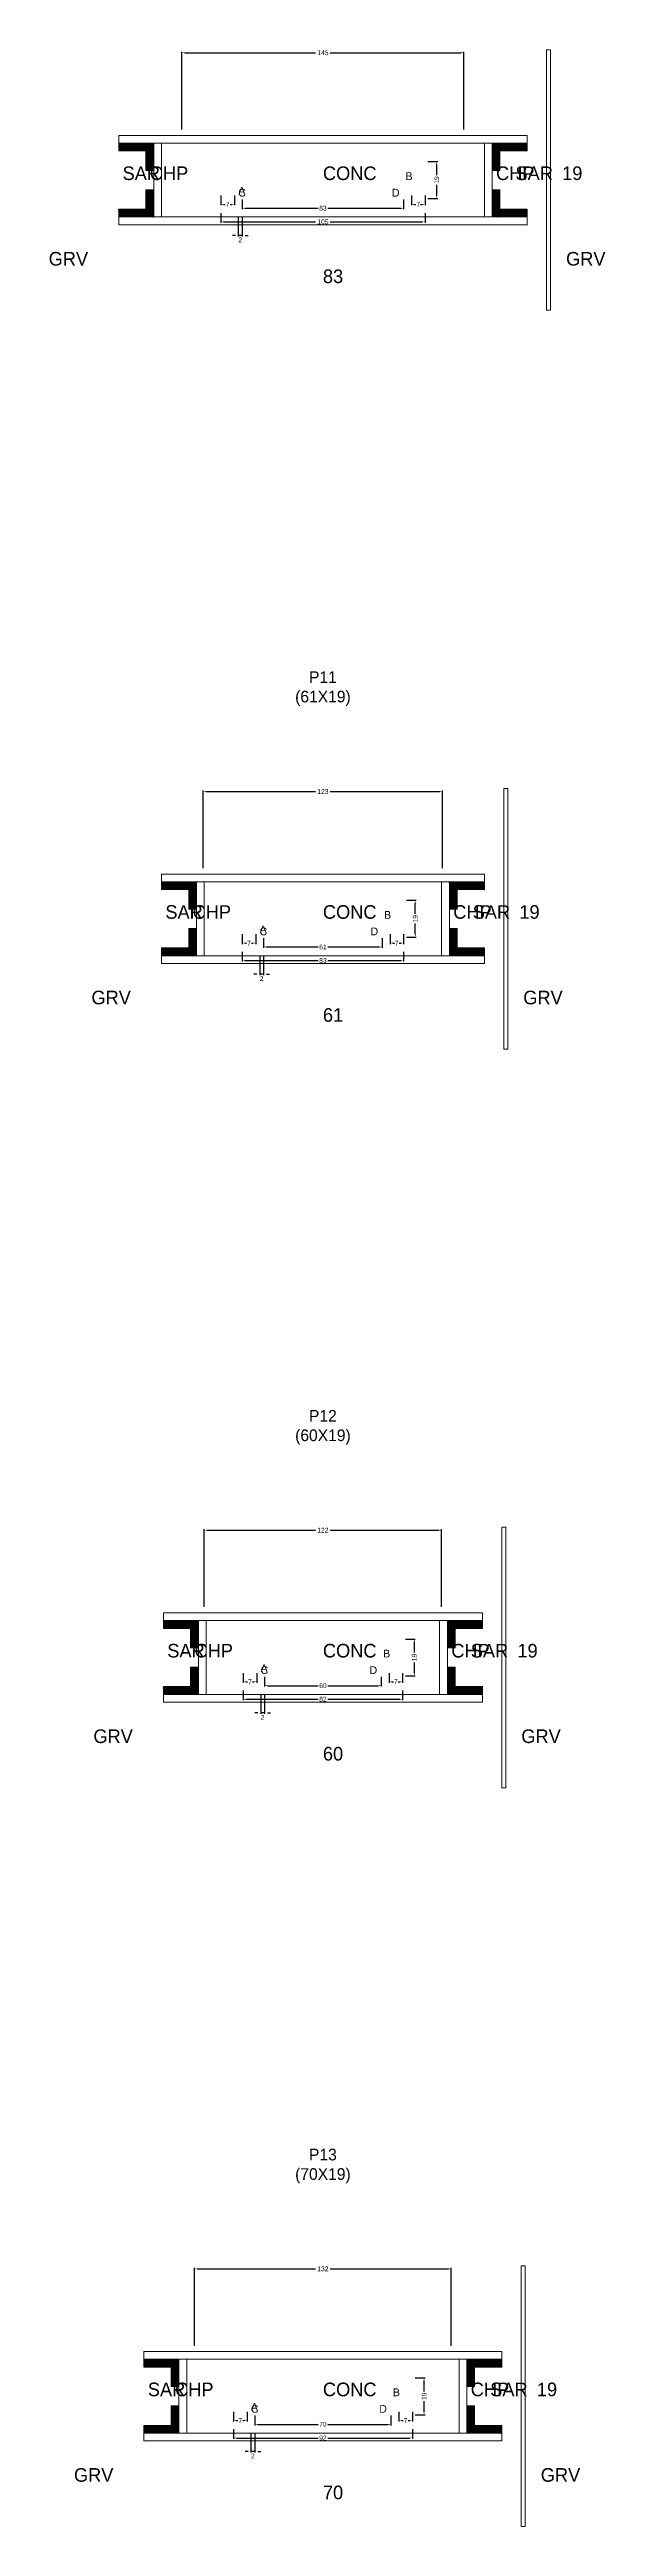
# Model space of a CAD drawing. Header units: centimetres. Extents: x -10500 to 4102, y -9886 to 295.
# Drawn here: x -141 to 145, y -4487 to -3213 of the extents above; entities that cross this region are included whole.
import ezdxf

# ---------------------------------------------------------------- set-up
doc = ezdxf.new("R2010")
doc.units = ezdxf.units.CM
for name, color, linetype in [('COTA', 241, 'Continuous'), ('Hachura', 251, 'Continuous'), ('NOMENCLATURA', 7, 'Continuous'), ('SARRAFO', 251, 'Continuous'), ('Texto Seção', 7, 'Continuous')]:
    doc.layers.add(name, color=color, linetype=linetype)
doc.dimstyles.new('cotax2', dxfattribs={"dimtxt": 2.5, "dimasz": 1.5, "dimexe": 0.5, "dimexo": 0.5, "dimgap": 0.5, "dimtad": 1, "dimcen": 2.5, "dimazin": 3, "dimtfac": 1, "dimtmove": 0, "dimatfit": 3})

# ---------------------------------------------------------------- blocks, each defined once
blk = doc.blocks.new('_CLOSEDFILLED')
at = {"color": 0, "linetype": 'BYBLOCK'}
blk.add_solid([(-1, 0.16), (0, 0), (-1, -0.16)], dxfattribs=at)
blk = doc.blocks.new('*D248')
for p, q in [((-52.5, -3297), (-52.5, -3302)), ((52.5, -3297), (52.5, -3302)), ((-51, -3301.5), (-3.75, -3301.5)), ((3.75, -3301.5), (51, -3301.5))]:
    blk.add_line(p, q)
at = {"layer": 'Defpoints'}
for p in [(-52.5, -3296.5), (52.5, -3296.5), (-52.5, -3301.5)]:
    blk.add_point(p, dxfattribs=at)
at = {"layer": 'COTA', "xscale": 1.5, "yscale": 1.5, "rotation": 180}
blk.add_blockref('_CLOSEDFILLED', (-52.5, -3301.5), dxfattribs=at)
at = {"layer": 'COTA', "xscale": 1.5, "yscale": 1.5}
blk.add_blockref('_CLOSEDFILLED', (52.5, -3301.5), dxfattribs=at)
at = {"layer": 'COTA', "insert": (0, -3301.5), "char_height": 2.5, "attachment_point": 5}
blk.add_mtext('105', dxfattribs=at)
blk = doc.blocks.new('*D249')
for p, q in [((-41.5, -3290), (-41.5, -3295)), ((-40, -3294.5), (-2.5, -3294.5)), ((2.5, -3294.5), (40, -3294.5)), ((41.5, -3290), (41.5, -3295))]:
    blk.add_line(p, q)
at = {"layer": 'Defpoints'}
for p in [(-41.5, -3289.5), (-41.5, -3294.5), (41.5, -3289.5)]:
    blk.add_point(p, dxfattribs=at)
at = {"layer": 'COTA', "xscale": 1.5, "yscale": 1.5, "rotation": 180}
blk.add_blockref('_CLOSEDFILLED', (-41.5, -3294.5), dxfattribs=at)
at = {"layer": 'COTA', "xscale": 1.5, "yscale": 1.5}
blk.add_blockref('_CLOSEDFILLED', (41.5, -3294.5), dxfattribs=at)
at = {"layer": 'COTA', "insert": (0, -3294.5), "char_height": 2.5, "attachment_point": 5}
blk.add_mtext('83', dxfattribs=at)
blk = doc.blocks.new('*D250')
for p, q in [((54, -3270.5), (59, -3270.5)), ((58.5, -3277.5), (58.5, -3272)), ((58.5, -3288), (58.5, -3282.5)), ((54, -3289.5), (59, -3289.5))]:
    blk.add_line(p, q)
at = {"layer": 'Defpoints'}
for p in [(53.5, -3270.5), (53.5, -3289.5), (58.5, -3289.5)]:
    blk.add_point(p, dxfattribs=at)
at = {"layer": 'COTA', "xscale": 1.5, "yscale": 1.5}
for p, rotation in [((58.5, -3270.5), 90), ((58.5, -3289.5), 270)]:
    blk.add_blockref('_CLOSEDFILLED', p, dxfattribs=dict(at, rotation=rotation))
at = {"layer": 'COTA', "insert": (58.5, -3280), "char_height": 2.5, "attachment_point": 5, "rotation": 90}
blk.add_mtext('19', dxfattribs=at)
blk = doc.blocks.new('*D251')
for p, q in [((-52.5, -3288), (-52.5, -3293)), ((-51, -3292.5), (-50.25, -3292.5)), ((-47.75, -3292.5), (-47, -3292.5)), ((-45.5, -3288), (-45.5, -3293))]:
    blk.add_line(p, q)
at = {"layer": 'Defpoints'}
for p in [(-52.5, -3287.5), (-52.5, -3292.5), (-45.5, -3287.5)]:
    blk.add_point(p, dxfattribs=at)
at = {"layer": 'COTA', "xscale": 1.5, "yscale": 1.5, "rotation": 180}
blk.add_blockref('_CLOSEDFILLED', (-52.5, -3292.5), dxfattribs=at)
at = {"layer": 'COTA', "xscale": 1.5, "yscale": 1.5}
blk.add_blockref('_CLOSEDFILLED', (-45.5, -3292.5), dxfattribs=at)
at = {"layer": 'COTA', "insert": (-49, -3292.5), "char_height": 2.5, "attachment_point": 5}
blk.add_mtext('7', dxfattribs=at)
blk = doc.blocks.new('*D252')
for p, q in [((45.5, -3288), (45.5, -3293)), ((47, -3292.5), (47.75, -3292.5)), ((50.25, -3292.5), (51, -3292.5)), ((52.5, -3288), (52.5, -3293))]:
    blk.add_line(p, q)
at = {"layer": 'Defpoints'}
for p in [(45.5, -3287.5), (45.5, -3292.5), (52.5, -3287.5)]:
    blk.add_point(p, dxfattribs=at)
at = {"layer": 'COTA', "xscale": 1.5, "yscale": 1.5, "rotation": 180}
blk.add_blockref('_CLOSEDFILLED', (45.5, -3292.5), dxfattribs=at)
at = {"layer": 'COTA', "xscale": 1.5, "yscale": 1.5}
blk.add_blockref('_CLOSEDFILLED', (52.5, -3292.5), dxfattribs=at)
at = {"layer": 'COTA', "insert": (49, -3292.5), "char_height": 2.5, "attachment_point": 5}
blk.add_mtext('7', dxfattribs=at)
blk = doc.blocks.new('*D253')
for p, q in [((-72.5, -3254), (-72.5, -3214)), ((-71, -3214.5), (-3.75, -3214.5)), ((3.75, -3214.5), (71, -3214.5)), ((72.5, -3254), (72.5, -3214))]:
    blk.add_line(p, q)
at = {"layer": 'Defpoints'}
for p in [(-72.5, -3214.5), (-72.5, -3254.5), (72.5, -3254.5)]:
    blk.add_point(p, dxfattribs=at)
at = {"layer": 'COTA', "xscale": 1.5, "yscale": 1.5, "rotation": 180}
blk.add_blockref('_CLOSEDFILLED', (-72.5, -3214.5), dxfattribs=at)
at = {"layer": 'COTA', "xscale": 1.5, "yscale": 1.5}
blk.add_blockref('_CLOSEDFILLED', (72.5, -3214.5), dxfattribs=at)
at = {"layer": 'COTA', "insert": (0, -3214.5), "char_height": 2.5, "attachment_point": 5}
blk.add_mtext('145', dxfattribs=at)
blk = doc.blocks.new('*D274')
for p, q in [((-41.5, -3677), (-41.5, -3682)), ((-40, -3681.5), (-2.5, -3681.5)), ((2.5, -3681.5), (40, -3681.5)), ((41.5, -3677), (41.5, -3682))]:
    blk.add_line(p, q)
at = {"layer": 'Defpoints'}
for p in [(-41.5, -3676.5), (-41.5, -3681.5), (41.5, -3676.5)]:
    blk.add_point(p, dxfattribs=at)
at = {"layer": 'COTA', "xscale": 1.5, "yscale": 1.5, "rotation": 180}
blk.add_blockref('_CLOSEDFILLED', (-41.5, -3681.5), dxfattribs=at)
at = {"layer": 'COTA', "xscale": 1.5, "yscale": 1.5}
blk.add_blockref('_CLOSEDFILLED', (41.5, -3681.5), dxfattribs=at)
at = {"layer": 'COTA', "insert": (0, -3681.5), "char_height": 2.5, "attachment_point": 5}
blk.add_mtext('83', dxfattribs=at)
blk = doc.blocks.new('*D275')
for p, q in [((-30.5, -3670), (-30.5, -3675)), ((-29, -3674.5), (-2.5, -3674.5)), ((2.5, -3674.5), (29, -3674.5)), ((30.5, -3670), (30.5, -3675))]:
    blk.add_line(p, q)
at = {"layer": 'Defpoints'}
for p in [(-30.5, -3669.5), (30.5, -3669.5), (-30.5, -3674.5)]:
    blk.add_point(p, dxfattribs=at)
at = {"layer": 'COTA', "xscale": 1.5, "yscale": 1.5, "rotation": 180}
blk.add_blockref('_CLOSEDFILLED', (-30.5, -3674.5), dxfattribs=at)
at = {"layer": 'COTA', "xscale": 1.5, "yscale": 1.5}
blk.add_blockref('_CLOSEDFILLED', (30.5, -3674.5), dxfattribs=at)
at = {"layer": 'COTA', "insert": (0, -3674.5), "char_height": 2.5, "attachment_point": 5}
blk.add_mtext('61', dxfattribs=at)
blk = doc.blocks.new('*D276')
for p, q in [((43, -3650.5), (48, -3650.5)), ((47.5, -3657.5), (47.5, -3652)), ((43, -3669.5), (48, -3669.5)), ((47.5, -3668), (47.5, -3662.5))]:
    blk.add_line(p, q)
at = {"layer": 'Defpoints'}
for p in [(42.5, -3650.5), (42.5, -3669.5), (47.5, -3669.5)]:
    blk.add_point(p, dxfattribs=at)
at = {"layer": 'COTA', "xscale": 1.5, "yscale": 1.5}
for p, rotation in [((47.5, -3650.5), 90), ((47.5, -3669.5), 270)]:
    blk.add_blockref('_CLOSEDFILLED', p, dxfattribs=dict(at, rotation=rotation))
at = {"layer": 'COTA', "insert": (47.5, -3660), "char_height": 2.5, "attachment_point": 5, "rotation": 90}
blk.add_mtext('19', dxfattribs=at)
blk = doc.blocks.new('*D277')
for p, q in [((-41.5, -3668), (-41.5, -3673)), ((-34.5, -3668), (-34.5, -3673)), ((-40, -3672.5), (-39.25, -3672.5)), ((-36.75, -3672.5), (-36, -3672.5))]:
    blk.add_line(p, q)
at = {"layer": 'Defpoints'}
for p in [(-41.5, -3667.5), (-34.5, -3667.5), (-41.5, -3672.5)]:
    blk.add_point(p, dxfattribs=at)
at = {"layer": 'COTA', "xscale": 1.5, "yscale": 1.5, "rotation": 180}
blk.add_blockref('_CLOSEDFILLED', (-41.5, -3672.5), dxfattribs=at)
at = {"layer": 'COTA', "xscale": 1.5, "yscale": 1.5}
blk.add_blockref('_CLOSEDFILLED', (-34.5, -3672.5), dxfattribs=at)
at = {"layer": 'COTA', "insert": (-38, -3672.5), "char_height": 2.5, "attachment_point": 5}
blk.add_mtext('7', dxfattribs=at)
blk = doc.blocks.new('*D278')
for p, q in [((34.5, -3668), (34.5, -3673)), ((41.5, -3668), (41.5, -3673)), ((36, -3672.5), (36.75, -3672.5)), ((39.25, -3672.5), (40, -3672.5))]:
    blk.add_line(p, q)
at = {"layer": 'Defpoints'}
for p in [(34.5, -3667.5), (41.5, -3667.5), (34.5, -3672.5)]:
    blk.add_point(p, dxfattribs=at)
at = {"layer": 'COTA', "xscale": 1.5, "yscale": 1.5, "rotation": 180}
blk.add_blockref('_CLOSEDFILLED', (34.5, -3672.5), dxfattribs=at)
at = {"layer": 'COTA', "xscale": 1.5, "yscale": 1.5}
blk.add_blockref('_CLOSEDFILLED', (41.5, -3672.5), dxfattribs=at)
at = {"layer": 'COTA', "insert": (38, -3672.5), "char_height": 2.5, "attachment_point": 5}
blk.add_mtext('7', dxfattribs=at)
blk = doc.blocks.new('*D279')
for p, q in [((-61.5, -3634), (-61.5, -3594)), ((-60, -3594.5), (-3.75, -3594.5)), ((3.75, -3594.5), (60, -3594.5)), ((61.5, -3634), (61.5, -3594))]:
    blk.add_line(p, q)
at = {"layer": 'Defpoints'}
for p in [(-61.5, -3594.5), (-61.5, -3634.5), (61.5, -3634.5)]:
    blk.add_point(p, dxfattribs=at)
at = {"layer": 'COTA', "xscale": 1.5, "yscale": 1.5, "rotation": 180}
blk.add_blockref('_CLOSEDFILLED', (-61.5, -3594.5), dxfattribs=at)
at = {"layer": 'COTA', "xscale": 1.5, "yscale": 1.5}
blk.add_blockref('_CLOSEDFILLED', (61.5, -3594.5), dxfattribs=at)
at = {"layer": 'COTA', "insert": (0, -3594.5), "char_height": 2.5, "attachment_point": 5}
blk.add_mtext('123', dxfattribs=at)
blk = doc.blocks.new('*D300')
for p, q in [((-41, -4057), (-41, -4062)), ((-39.5, -4061.5), (-2.5, -4061.5)), ((2.5, -4061.5), (39.5, -4061.5)), ((41, -4057), (41, -4062))]:
    blk.add_line(p, q)
at = {"layer": 'Defpoints'}
for p in [(-41, -4056.5), (-41, -4061.5), (41, -4056.5)]:
    blk.add_point(p, dxfattribs=at)
at = {"layer": 'COTA', "xscale": 1.5, "yscale": 1.5, "rotation": 180}
blk.add_blockref('_CLOSEDFILLED', (-41, -4061.5), dxfattribs=at)
at = {"layer": 'COTA', "xscale": 1.5, "yscale": 1.5}
blk.add_blockref('_CLOSEDFILLED', (41, -4061.5), dxfattribs=at)
at = {"layer": 'COTA', "insert": (0, -4061.5), "char_height": 2.5, "attachment_point": 5}
blk.add_mtext('82', dxfattribs=at)
blk = doc.blocks.new('*D301')
for p, q in [((-30, -4050), (-30, -4055)), ((30, -4050), (30, -4055)), ((-28.5, -4054.5), (-2.5, -4054.5)), ((2.5, -4054.5), (28.5, -4054.5))]:
    blk.add_line(p, q)
at = {"layer": 'Defpoints'}
for p in [(-30, -4049.5), (30, -4049.5), (-30, -4054.5)]:
    blk.add_point(p, dxfattribs=at)
at = {"layer": 'COTA', "xscale": 1.5, "yscale": 1.5, "rotation": 180}
blk.add_blockref('_CLOSEDFILLED', (-30, -4054.5), dxfattribs=at)
at = {"layer": 'COTA', "xscale": 1.5, "yscale": 1.5}
blk.add_blockref('_CLOSEDFILLED', (30, -4054.5), dxfattribs=at)
at = {"layer": 'COTA', "insert": (0, -4054.5), "char_height": 2.5, "attachment_point": 5}
blk.add_mtext('60', dxfattribs=at)
blk = doc.blocks.new('*D302')
for p, q in [((42.5, -4030.5), (47.5, -4030.5)), ((47, -4037.5), (47, -4032)), ((42.5, -4049.5), (47.5, -4049.5)), ((47, -4048), (47, -4042.5))]:
    blk.add_line(p, q)
at = {"layer": 'Defpoints'}
for p in [(42, -4030.5), (42, -4049.5), (47, -4049.5)]:
    blk.add_point(p, dxfattribs=at)
at = {"layer": 'COTA', "xscale": 1.5, "yscale": 1.5}
for p, rotation in [((47, -4030.5), 90), ((47, -4049.5), 270)]:
    blk.add_blockref('_CLOSEDFILLED', p, dxfattribs=dict(at, rotation=rotation))
at = {"layer": 'COTA', "insert": (47, -4040), "char_height": 2.5, "attachment_point": 5, "rotation": 90}
blk.add_mtext('19', dxfattribs=at)
blk = doc.blocks.new('*D303')
for p, q in [((-41, -4048), (-41, -4053)), ((-34, -4048), (-34, -4053)), ((-39.5, -4052.5), (-38.75, -4052.5)), ((-36.25, -4052.5), (-35.5, -4052.5))]:
    blk.add_line(p, q)
at = {"layer": 'Defpoints'}
for p in [(-41, -4047.5), (-34, -4047.5), (-41, -4052.5)]:
    blk.add_point(p, dxfattribs=at)
at = {"layer": 'COTA', "xscale": 1.5, "yscale": 1.5, "rotation": 180}
blk.add_blockref('_CLOSEDFILLED', (-41, -4052.5), dxfattribs=at)
at = {"layer": 'COTA', "xscale": 1.5, "yscale": 1.5}
blk.add_blockref('_CLOSEDFILLED', (-34, -4052.5), dxfattribs=at)
at = {"layer": 'COTA', "insert": (-37.5, -4052.5), "char_height": 2.5, "attachment_point": 5}
blk.add_mtext('7', dxfattribs=at)
blk = doc.blocks.new('*D304')
for p, q in [((34, -4048), (34, -4053)), ((41, -4048), (41, -4053)), ((35.5, -4052.5), (36.25, -4052.5)), ((38.75, -4052.5), (39.5, -4052.5))]:
    blk.add_line(p, q)
at = {"layer": 'Defpoints'}
for p in [(34, -4047.5), (41, -4047.5), (34, -4052.5)]:
    blk.add_point(p, dxfattribs=at)
at = {"layer": 'COTA', "xscale": 1.5, "yscale": 1.5, "rotation": 180}
blk.add_blockref('_CLOSEDFILLED', (34, -4052.5), dxfattribs=at)
at = {"layer": 'COTA', "xscale": 1.5, "yscale": 1.5}
blk.add_blockref('_CLOSEDFILLED', (41, -4052.5), dxfattribs=at)
at = {"layer": 'COTA', "insert": (37.5, -4052.5), "char_height": 2.5, "attachment_point": 5}
blk.add_mtext('7', dxfattribs=at)
blk = doc.blocks.new('*D305')
for p, q in [((-61, -4014), (-61, -3974)), ((-59.5, -3974.5), (-3.75, -3974.5)), ((3.75, -3974.5), (59.5, -3974.5)), ((61, -4014), (61, -3974))]:
    blk.add_line(p, q)
at = {"layer": 'Defpoints'}
for p in [(-61, -3974.5), (-61, -4014.5), (61, -4014.5)]:
    blk.add_point(p, dxfattribs=at)
at = {"layer": 'COTA', "xscale": 1.5, "yscale": 1.5, "rotation": 180}
blk.add_blockref('_CLOSEDFILLED', (-61, -3974.5), dxfattribs=at)
at = {"layer": 'COTA', "xscale": 1.5, "yscale": 1.5}
blk.add_blockref('_CLOSEDFILLED', (61, -3974.5), dxfattribs=at)
at = {"layer": 'COTA', "insert": (0, -3974.5), "char_height": 2.5, "attachment_point": 5}
blk.add_mtext('122', dxfattribs=at)
blk = doc.blocks.new('*D326')
for p, q in [((-46, -4437), (-46, -4442)), ((-44.5, -4441.5), (-2.5, -4441.5)), ((2.5, -4441.5), (44.5, -4441.5)), ((46, -4437), (46, -4442))]:
    blk.add_line(p, q)
at = {"layer": 'Defpoints'}
for p in [(-46, -4436.5), (-46, -4441.5), (46, -4436.5)]:
    blk.add_point(p, dxfattribs=at)
at = {"layer": 'COTA', "xscale": 1.5, "yscale": 1.5, "rotation": 180}
blk.add_blockref('_CLOSEDFILLED', (-46, -4441.5), dxfattribs=at)
at = {"layer": 'COTA', "xscale": 1.5, "yscale": 1.5}
blk.add_blockref('_CLOSEDFILLED', (46, -4441.5), dxfattribs=at)
at = {"layer": 'COTA', "insert": (0, -4441.5), "char_height": 2.5, "attachment_point": 5}
blk.add_mtext('92', dxfattribs=at)
blk = doc.blocks.new('*D327')
for p, q in [((-35, -4430), (-35, -4435)), ((35, -4430), (35, -4435)), ((-33.5, -4434.5), (-2.5, -4434.5)), ((2.5, -4434.5), (33.5, -4434.5))]:
    blk.add_line(p, q)
at = {"layer": 'Defpoints'}
for p in [(-35, -4429.5), (35, -4429.5), (-35, -4434.5)]:
    blk.add_point(p, dxfattribs=at)
at = {"layer": 'COTA', "xscale": 1.5, "yscale": 1.5, "rotation": 180}
blk.add_blockref('_CLOSEDFILLED', (-35, -4434.5), dxfattribs=at)
at = {"layer": 'COTA', "xscale": 1.5, "yscale": 1.5}
blk.add_blockref('_CLOSEDFILLED', (35, -4434.5), dxfattribs=at)
at = {"layer": 'COTA', "insert": (0, -4434.5), "char_height": 2.5, "attachment_point": 5}
blk.add_mtext('70', dxfattribs=at)
blk = doc.blocks.new('*D328')
for p, q in [((47.5, -4410.5), (52.5, -4410.5)), ((52, -4417.5), (52, -4412)), ((47.5, -4429.5), (52.5, -4429.5)), ((52, -4428), (52, -4422.5))]:
    blk.add_line(p, q)
at = {"layer": 'Defpoints'}
for p in [(47, -4410.5), (47, -4429.5), (52, -4429.5)]:
    blk.add_point(p, dxfattribs=at)
at = {"layer": 'COTA', "xscale": 1.5, "yscale": 1.5}
for p, rotation in [((52, -4410.5), 90), ((52, -4429.5), 270)]:
    blk.add_blockref('_CLOSEDFILLED', p, dxfattribs=dict(at, rotation=rotation))
at = {"layer": 'COTA', "insert": (52, -4420), "char_height": 2.5, "attachment_point": 5, "rotation": 90}
blk.add_mtext('19', dxfattribs=at)
blk = doc.blocks.new('*D329')
for p, q in [((-46, -4428), (-46, -4433)), ((-44.5, -4432.5), (-43.75, -4432.5)), ((-41.25, -4432.5), (-40.5, -4432.5)), ((-39, -4428), (-39, -4433))]:
    blk.add_line(p, q)
at = {"layer": 'Defpoints'}
for p in [(-46, -4427.5), (-46, -4432.5), (-39, -4427.5)]:
    blk.add_point(p, dxfattribs=at)
at = {"layer": 'COTA', "xscale": 1.5, "yscale": 1.5, "rotation": 180}
blk.add_blockref('_CLOSEDFILLED', (-46, -4432.5), dxfattribs=at)
at = {"layer": 'COTA', "xscale": 1.5, "yscale": 1.5}
blk.add_blockref('_CLOSEDFILLED', (-39, -4432.5), dxfattribs=at)
at = {"layer": 'COTA', "insert": (-42.5, -4432.5), "char_height": 2.5, "attachment_point": 5}
blk.add_mtext('7', dxfattribs=at)
blk = doc.blocks.new('*D330')
for p, q in [((39, -4428), (39, -4433)), ((40.5, -4432.5), (41.25, -4432.5)), ((43.75, -4432.5), (44.5, -4432.5)), ((46, -4428), (46, -4433))]:
    blk.add_line(p, q)
at = {"layer": 'Defpoints'}
for p in [(39, -4427.5), (39, -4432.5), (46, -4427.5)]:
    blk.add_point(p, dxfattribs=at)
at = {"layer": 'COTA', "xscale": 1.5, "yscale": 1.5, "rotation": 180}
blk.add_blockref('_CLOSEDFILLED', (39, -4432.5), dxfattribs=at)
at = {"layer": 'COTA', "xscale": 1.5, "yscale": 1.5}
blk.add_blockref('_CLOSEDFILLED', (46, -4432.5), dxfattribs=at)
at = {"layer": 'COTA', "insert": (42.5, -4432.5), "char_height": 2.5, "attachment_point": 5}
blk.add_mtext('7', dxfattribs=at)
blk = doc.blocks.new('*D331')
for p, q in [((-66, -4394), (-66, -4354)), ((-64.5, -4354.5), (-3.75, -4354.5)), ((3.75, -4354.5), (64.5, -4354.5)), ((66, -4394), (66, -4354))]:
    blk.add_line(p, q)
at = {"layer": 'Defpoints'}
for p in [(-66, -4354.5), (-66, -4394.5), (66, -4394.5)]:
    blk.add_point(p, dxfattribs=at)
at = {"layer": 'COTA', "xscale": 1.5, "yscale": 1.5, "rotation": 180}
blk.add_blockref('_CLOSEDFILLED', (-66, -4354.5), dxfattribs=at)
at = {"layer": 'COTA', "xscale": 1.5, "yscale": 1.5}
blk.add_blockref('_CLOSEDFILLED', (66, -4354.5), dxfattribs=at)
at = {"layer": 'COTA', "insert": (0, -4354.5), "char_height": 2.5, "attachment_point": 5}
blk.add_mtext('132', dxfattribs=at)

msp = doc.modelspace()

# ---------------------------------------------------------------- hatches: boundary and pattern name
at = {"layer": 'SARRAFO'}
h = msp.add_hatch(dxfattribs=at)
h.set_pattern_fill('SOLID', scale=2)
h.paths.add_polyline_path([(-105, -3265), (-91, -3265), (-91, -3261), (-105, -3261)])
h = msp.add_hatch(dxfattribs=at)
h.set_pattern_fill('SOLID', scale=2)
h.paths.add_polyline_path([(-91, -3275), (-87, -3275), (-87, -3261), (-91, -3261)])
h = msp.add_hatch(dxfattribs=at)
h.set_pattern_fill('SOLID', scale=2)
h.paths.add_polyline_path([(87, -3275), (91, -3275), (91, -3261), (87, -3261)])
h = msp.add_hatch(dxfattribs=at)
h.set_pattern_fill('SOLID', scale=2)
h.paths.add_polyline_path([(91, -3265), (105, -3265), (105, -3261), (91, -3261)])
h = msp.add_hatch(dxfattribs=at)
h.set_pattern_fill('SOLID', scale=2)
h.paths.add_polyline_path([(-91, -3299), (-87, -3299), (-87, -3285), (-91, -3285)])
h = msp.add_hatch(dxfattribs=at)
h.set_pattern_fill('SOLID', scale=2)
h.paths.add_polyline_path([(87, -3299), (91, -3299), (91, -3285), (87, -3285)])
h = msp.add_hatch(dxfattribs=at)
h.set_pattern_fill('SOLID', scale=2)
h.paths.add_polyline_path([(-105, -3299), (-91, -3299), (-91, -3295), (-105, -3295)])
h = msp.add_hatch(dxfattribs=at)
h.set_pattern_fill('SOLID', scale=2)
h.paths.add_polyline_path([(91, -3299), (105, -3299), (105, -3295), (91, -3295)])
h = msp.add_hatch(dxfattribs=at)
h.set_pattern_fill('SOLID', scale=2)
h.paths.add_polyline_path([(-83, -3645), (-69, -3645), (-69, -3641), (-83, -3641)])
h = msp.add_hatch(dxfattribs=at)
h.set_pattern_fill('SOLID', scale=2)
h.paths.add_polyline_path([(-69, -3655), (-65, -3655), (-65, -3641), (-69, -3641)])
h = msp.add_hatch(dxfattribs=at)
h.set_pattern_fill('SOLID', scale=2)
h.paths.add_polyline_path([(65, -3655), (69, -3655), (69, -3641), (65, -3641)])
h = msp.add_hatch(dxfattribs=at)
h.set_pattern_fill('SOLID', scale=2)
h.paths.add_polyline_path([(69, -3645), (83, -3645), (83, -3641), (69, -3641)])
h = msp.add_hatch(dxfattribs=at)
h.set_pattern_fill('SOLID', scale=2)
h.paths.add_polyline_path([(-69, -3679), (-65, -3679), (-65, -3665), (-69, -3665)])
h = msp.add_hatch(dxfattribs=at)
h.set_pattern_fill('SOLID', scale=2)
h.paths.add_polyline_path([(65, -3679), (69, -3679), (69, -3665), (65, -3665)])
h = msp.add_hatch(dxfattribs=at)
h.set_pattern_fill('SOLID', scale=2)
h.paths.add_polyline_path([(-83, -3679), (-69, -3679), (-69, -3675), (-83, -3675)])
h = msp.add_hatch(dxfattribs=at)
h.set_pattern_fill('SOLID', scale=2)
h.paths.add_polyline_path([(69, -3679), (83, -3679), (83, -3675), (69, -3675)])
h = msp.add_hatch(dxfattribs=at)
h.set_pattern_fill('SOLID', scale=2)
h.paths.add_polyline_path([(-82, -4025), (-68, -4025), (-68, -4021), (-82, -4021)])
h = msp.add_hatch(dxfattribs=at)
h.set_pattern_fill('SOLID', scale=2)
h.paths.add_polyline_path([(-68, -4035), (-64, -4035), (-64, -4021), (-68, -4021)])
h = msp.add_hatch(dxfattribs=at)
h.set_pattern_fill('SOLID', scale=2)
h.paths.add_polyline_path([(64, -4035), (68, -4035), (68, -4021), (64, -4021)])
h = msp.add_hatch(dxfattribs=at)
h.set_pattern_fill('SOLID', scale=2)
h.paths.add_polyline_path([(68, -4025), (82, -4025), (82, -4021), (68, -4021)])
h = msp.add_hatch(dxfattribs=at)
h.set_pattern_fill('SOLID', scale=2)
h.paths.add_polyline_path([(-68, -4059), (-64, -4059), (-64, -4045), (-68, -4045)])
h = msp.add_hatch(dxfattribs=at)
h.set_pattern_fill('SOLID', scale=2)
h.paths.add_polyline_path([(64, -4059), (68, -4059), (68, -4045), (64, -4045)])
h = msp.add_hatch(dxfattribs=at)
h.set_pattern_fill('SOLID', scale=2)
h.paths.add_polyline_path([(-82, -4059), (-68, -4059), (-68, -4055), (-82, -4055)])
h = msp.add_hatch(dxfattribs=at)
h.set_pattern_fill('SOLID', scale=2)
h.paths.add_polyline_path([(68, -4059), (82, -4059), (82, -4055), (68, -4055)])
h = msp.add_hatch(dxfattribs=at)
h.set_pattern_fill('SOLID', scale=2)
h.paths.add_polyline_path([(-92, -4405), (-78, -4405), (-78, -4401), (-92, -4401)])
h = msp.add_hatch(dxfattribs=at)
h.set_pattern_fill('SOLID', scale=2)
h.paths.add_polyline_path([(-78, -4415), (-74, -4415), (-74, -4401), (-78, -4401)])
h = msp.add_hatch(dxfattribs=at)
h.set_pattern_fill('SOLID', scale=2)
h.paths.add_polyline_path([(74, -4415), (78, -4415), (78, -4401), (74, -4401)])
h = msp.add_hatch(dxfattribs=at)
h.set_pattern_fill('SOLID', scale=2)
h.paths.add_polyline_path([(78, -4405), (92, -4405), (92, -4401), (78, -4401)])
h = msp.add_hatch(dxfattribs=at)
h.set_pattern_fill('SOLID', scale=2)
h.paths.add_polyline_path([(-78, -4439), (-74, -4439), (-74, -4425), (-78, -4425)])
h = msp.add_hatch(dxfattribs=at)
h.set_pattern_fill('SOLID', scale=2)
h.paths.add_polyline_path([(74, -4439), (78, -4439), (78, -4425), (74, -4425)])
h = msp.add_hatch(dxfattribs=at)
h.set_pattern_fill('SOLID', scale=2)
h.paths.add_polyline_path([(-92, -4439), (-78, -4439), (-78, -4435), (-92, -4435)])
h = msp.add_hatch(dxfattribs=at)
h.set_pattern_fill('SOLID', scale=2)
h.paths.add_polyline_path([(78, -4439), (92, -4439), (92, -4435), (78, -4435)])

# ---------------------------------------------------------------- linework, layer by layer
at = {"layer": 'Hachura', "lineweight": 13}
for points in [[(115, -3347), (117, -3347), (117, -3213), (115, -3213)], [(93, -3727), (95, -3727), (95, -3593), (93, -3593)], [(92, -4107), (94, -4107), (94, -3973), (92, -3973)], [(102, -4487), (104, -4487), (104, -4353), (102, -4353)]]:
    msp.add_lwpolyline(points, close=True, dxfattribs=at)
at = {"layer": 'Hachura', "lineweight": 18}
for points in [[(-105, -3261), (105, -3261), (105, -3257), (-105, -3257)], [(-87, -3299), (-83, -3299), (-83, -3261), (-87, -3261)], [(83, -3299), (87, -3299), (87, -3261), (83, -3261)], [(-105, -3303), (105, -3303), (105, -3299), (-105, -3299)], [(-83, -3641), (83, -3641), (83, -3637), (-83, -3637)], [(-65, -3679), (-61, -3679), (-61, -3641), (-65, -3641)], [(61, -3679), (65, -3679), (65, -3641), (61, -3641)], [(-83, -3683), (83, -3683), (83, -3679), (-83, -3679)], [(-82, -4021), (82, -4021), (82, -4017), (-82, -4017)], [(-64, -4059), (-60, -4059), (-60, -4021), (-64, -4021)], [(60, -4059), (64, -4059), (64, -4021), (60, -4021)], [(-82, -4063), (82, -4063), (82, -4059), (-82, -4059)], [(-92, -4401), (92, -4401), (92, -4397), (-92, -4397)], [(-74, -4439), (-70, -4439), (-70, -4401), (-74, -4401)], [(70, -4439), (74, -4439), (74, -4401), (70, -4401)], [(-92, -4443), (92, -4443), (92, -4439), (-92, -4439)]]:
    msp.add_lwpolyline(points, close=True, dxfattribs=at)
at = {"layer": 'SARRAFO', "lineweight": 13}
for points in [[(-105, -3265), (-91, -3265), (-91, -3261), (-105, -3261)], [(-91, -3275), (-87, -3275), (-87, -3261), (-91, -3261)], [(87, -3275), (91, -3275), (91, -3261), (87, -3261)], [(91, -3265), (105, -3265), (105, -3261), (91, -3261)], [(-91, -3299), (-87, -3299), (-87, -3285), (-91, -3285)], [(87, -3299), (91, -3299), (91, -3285), (87, -3285)], [(-105, -3299), (-91, -3299), (-91, -3295), (-105, -3295)], [(91, -3299), (105, -3299), (105, -3295), (91, -3295)], [(-83, -3645), (-69, -3645), (-69, -3641), (-83, -3641)], [(-69, -3655), (-65, -3655), (-65, -3641), (-69, -3641)], [(65, -3655), (69, -3655), (69, -3641), (65, -3641)], [(69, -3645), (83, -3645), (83, -3641), (69, -3641)], [(-69, -3679), (-65, -3679), (-65, -3665), (-69, -3665)], [(65, -3679), (69, -3679), (69, -3665), (65, -3665)], [(-83, -3679), (-69, -3679), (-69, -3675), (-83, -3675)], [(69, -3679), (83, -3679), (83, -3675), (69, -3675)], [(-82, -4025), (-68, -4025), (-68, -4021), (-82, -4021)], [(-68, -4035), (-64, -4035), (-64, -4021), (-68, -4021)], [(64, -4035), (68, -4035), (68, -4021), (64, -4021)], [(68, -4025), (82, -4025), (82, -4021), (68, -4021)], [(-68, -4059), (-64, -4059), (-64, -4045), (-68, -4045)], [(64, -4059), (68, -4059), (68, -4045), (64, -4045)], [(-82, -4059), (-68, -4059), (-68, -4055), (-82, -4055)], [(68, -4059), (82, -4059), (82, -4055), (68, -4055)], [(-92, -4405), (-78, -4405), (-78, -4401), (-92, -4401)], [(-78, -4415), (-74, -4415), (-74, -4401), (-78, -4401)], [(74, -4415), (78, -4415), (78, -4401), (74, -4401)], [(78, -4405), (92, -4405), (92, -4401), (78, -4401)], [(-78, -4439), (-74, -4439), (-74, -4425), (-78, -4425)], [(74, -4439), (78, -4439), (78, -4425), (74, -4425)], [(-92, -4439), (-78, -4439), (-78, -4435), (-92, -4435)], [(78, -4439), (92, -4439), (92, -4435), (78, -4435)]]:
    msp.add_lwpolyline(points, close=True, dxfattribs=at)

# ---------------------------------------------------------------- texts
at = {"layer": 'NOMENCLATURA'}
for s, p in [('A', (-43.5, -3287.5)), ('C', (-43.5, -3288.5)), ('D', (35.5, -3288.5)), ('B', (42.5, -3280)), ('B', (31.5, -3660)), ('A', (-32.5, -3667.5)), ('C', (-32.5, -3668.5)), ('D', (24.5, -3668.5)), ('B', (31, -4040)), ('A', (-32, -4047.5)), ('C', (-32, -4048.5)), ('D', (24, -4048.5)), ('B', (36, -4420)), ('A', (-37, -4427.5)), ('C', (-37, -4428.5)), ('D', (29, -4428.5))]:
    msp.add_text(s, height=4, dxfattribs=at).set_placement(p)
at = {"layer": 'NOMENCLATURA', "char_height": 6, "attachment_point": 8}
for s, insert in [('P11\\P(61X19)', (0, -3550.5)), ('P12\\P(60X19)', (0, -3930.5)), ('P13\\P(70X19)', (0, -4310.5))]:
    msp.add_mtext(s, dxfattribs=dict(at, insert=insert))
at = {"layer": 'Texto Seção'}
for s, p in [('SAR', (-103, -3280)), ('CHP', (-89, -3280)), ('CONC', (0, -3280)), ('CHP', (89, -3280)), ('SAR', (99, -3280)), ('19', (123, -3280)), ('GRV', (-141, -3324)), ('GRV', (125, -3324)), ('83', (0, -3333)), ('SAR', (-81, -3660)), ('CHP', (-67, -3660)), ('CONC', (0, -3660)), ('CHP', (67, -3660)), ('SAR', (77, -3660)), ('19', (101, -3660)), ('GRV', (-119, -3704)), ('61', (0, -3713)), ('GRV', (103, -3704)), ('SAR', (-80, -4040)), ('CHP', (-66, -4040)), ('CONC', (0, -4040)), ('CHP', (66, -4040)), ('SAR', (76, -4040)), ('19', (100, -4040)), ('GRV', (-118, -4084)), ('GRV', (102, -4084)), ('60', (0, -4093)), ('SAR', (-90, -4420)), ('CHP', (-76, -4420)), ('CONC', (0, -4420)), ('CHP', (76, -4420)), ('SAR', (86, -4420)), ('19', (110, -4420)), ('GRV', (-128, -4464)), ('GRV', (112, -4464)), ('70', (0, -4473))]:
    msp.add_text(s, height=7, dxfattribs=at).set_placement(p)

# ---------------------------------------------------------------- dimensions: what is measured, and where the dimension line sits
at = {"layer": 'COTA'}
for base, p1, p2, picture, middle in [((-72.5, -3214.5), (-72.5, -3254.5), (72.5, -3254.5), '*D253', (0, -3214.5)), ((-52.5, -3292.5), (-52.5, -3287.5), (-45.5, -3287.5), '*D251', (-49, -3292.5)), ((-52.5, -3301.5), (-52.5, -3296.5), (52.5, -3296.5), '*D248', (0, -3301.5)), ((-41.5, -3294.5), (-41.5, -3289.5), (41.5, -3289.5), '*D249', (0, -3294.5)), ((45.5, -3292.5), (45.5, -3287.5), (52.5, -3287.5), '*D252', (49, -3292.5)), ((-61.5, -3594.5), (-61.5, -3634.5), (61.5, -3634.5), '*D279', (0, -3594.5)), ((-41.5, -3672.5), (-41.5, -3667.5), (-34.5, -3667.5), '*D277', (-38, -3672.5)), ((-30.5, -3674.5), (-30.5, -3669.5), (30.5, -3669.5), '*D275', (0, -3674.5)), ((34.5, -3672.5), (34.5, -3667.5), (41.5, -3667.5), '*D278', (38, -3672.5)), ((-41.5, -3681.5), (-41.5, -3676.5), (41.5, -3676.5), '*D274', (0, -3681.5)), ((-61, -3974.5), (-61, -4014.5), (61, -4014.5), '*D305', (0, -3974.5)), ((-41, -4052.5), (-41, -4047.5), (-34, -4047.5), '*D303', (-37.5, -4052.5)), ((-30, -4054.5), (-30, -4049.5), (30, -4049.5), '*D301', (0, -4054.5)), ((34, -4052.5), (34, -4047.5), (41, -4047.5), '*D304', (37.5, -4052.5)), ((-41, -4061.5), (-41, -4056.5), (41, -4056.5), '*D300', (0, -4061.5)), ((-66, -4354.5), (-66, -4394.5), (66, -4394.5), '*D331', (0, -4354.5)), ((-46, -4432.5), (-46, -4427.5), (-39, -4427.5), '*D329', (-42.5, -4432.5)), ((-35, -4434.5), (-35, -4429.5), (35, -4429.5), '*D327', (0, -4434.5)), ((39, -4432.5), (39, -4427.5), (46, -4427.5), '*D330', (42.5, -4432.5)), ((-46, -4441.5), (-46, -4436.5), (46, -4436.5), '*D326', (0, -4441.5))]:
    dim = msp.add_linear_dim(base=base, p1=p1, p2=p2, dimstyle='cotax2', dxfattribs=at)
    dim.commit()
    dim.dimension.update_dxf_attribs({"geometry": picture, "text_midpoint": middle})
for base, p1, p2, picture, middle in [((58.5, -3289.5), (53.5, -3289.5), (53.5, -3270.5), '*D250', (58.5, -3280)), ((47.5, -3669.5), (42.5, -3669.5), (42.5, -3650.5), '*D276', (47.5, -3660)), ((47, -4049.5), (42, -4049.5), (42, -4030.5), '*D302', (47, -4040)), ((52, -4429.5), (47, -4429.5), (47, -4410.5), '*D328', (52, -4420))]:
    dim = msp.add_linear_dim(base=base, p1=p1, p2=p2, angle=90, dimstyle='cotax2', dxfattribs=at)
    dim.commit()
    dim.dimension.update_dxf_attribs({"geometry": picture, "text_midpoint": middle})
for base, p1, p2 in [((-41.5, -3308.5), (-41.5, -3298.5), (-43.5, -3298.5)), ((-30.5, -3688.5), (-30.5, -3678.5), (-32.5, -3678.5)), ((-30, -4068.5), (-30, -4058.5), (-32, -4058.5)), ((-35, -4448.5), (-35, -4438.5), (-37, -4438.5))]:
    msp.add_linear_dim(base=base, p1=p1, p2=p2, dimstyle='cotax2', dxfattribs=at).render()

doc.saveas('drawing.dxf')
